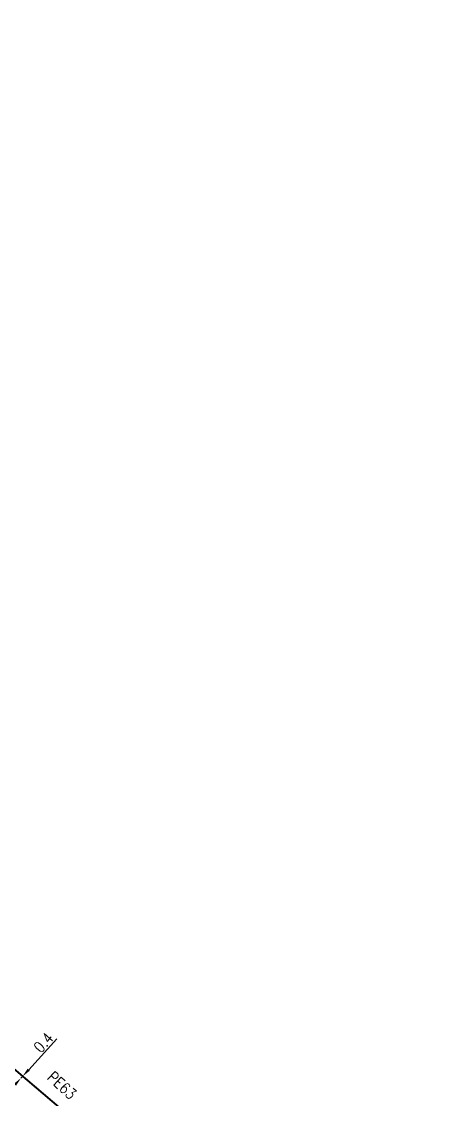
# Model space of a CAD drawing. Header units: millimetres. Extents: x 155997 to 157006, y 121209 to 122008.
# Drawn here: x 156372.4 to 156429.4, y 121591 to 121737 of the extents above; entities that cross this region are included whole.
import ezdxf

# ---------------------------------------------------------------- set-up
doc = ezdxf.new("R2010")
doc.units = ezdxf.units.MM
doc.linetypes.add('L_25_PE', pattern=[2000, 1000, 1000])
doc.layers.add('L_150', color=1, linetype='CONTINUOUS')
doc.styles.get("Standard").update_dxf_attribs({"font": 'romans.shx', "width": 0.85})
doc.dimstyles.get("Standard").update_dxf_attribs({"dimtxt": 1.5, "dimasz": 1.2, "dimexe": 0.625, "dimexo": 0.625, "dimgap": 0.25, "dimtad": 1, "dimdec": 1, "dimzin": 0, "dimdsep": 46, "dimtxsty": 'Standard', "dimcen": -0.5, "dimadec": 0, "dimazin": 0, "dimtfac": 1, "dimtdec": 1, "dimtmove": 0, "dimatfit": 3, "dimfxl": 0, "dimtolj": 1, "dimtzin": 0, "dimarcsym": 0})

# ---------------------------------------------------------------- blocks, each defined once
blk = doc.blocks.new('*D1356')
at = {"layer": 'L_150', "color": 0, "linetype": 'Continuous', "lineweight": -2, "ltscale": 0.5, "transparency": 16777216}
for p, q in [((156373.36, 121595.01), (156377.19, 121599.2)), ((156372.31, 121593.86), (156372.55, 121594.12)), ((156371.5, 121592.98), (156370.69, 121592.09))]:
    blk.add_line(p, q, dxfattribs=at)
at = {"layer": 'L_150', "color": 0, "linetype": 'Continuous', "ltscale": 0.5, "transparency": 16777216}
for points in [[(156373.21, 121595.14), (156373.51, 121594.87), (156372.55, 121594.12)], [(156371.36, 121593.11), (156371.65, 121592.84), (156372.31, 121593.86)]]:
    blk.add_solid(points, dxfattribs=at)
at = {"layer": 'L_150', "color": 0, "linetype": 'Continuous', "ltscale": 0.5, "transparency": 16777216, "insert": (156375.37, 121598.68), "char_height": 1.5, "attachment_point": 5, "rotation": 47.5732}
blk.add_mtext('\\A1;0.4', dxfattribs=at)

msp = doc.modelspace()

# ---------------------------------------------------------------- linework, layer by layer
at = {"layer": 'L_150', "linetype": 'L_25_PE', "ltscale": 0.5, "const_width": 0.25, "flags": 128}
msp.add_lwpolyline([(156500.17, 121558.4), (156499.94, 121558.93), (156494.82, 121569.29), (156492.41, 121573.93), (156491.69, 121575.66), (156490.54, 121577.43), (156489.3, 121578.22), (156487.98, 121578.57), (156486.59, 121578.29), (156486.27, 121579.13), (156484.57, 121583.58), (156483.35, 121586.38, 0.631645), (156481.15, 121586.24), (156476.86, 121575.4), (156470.01, 121558.91), (156469.4, 121557.61), (156467.37, 121554.17), (156465.25, 121552.15), (156462.92, 121550.94), (156459.28, 121550.74), (156456.65, 121551.14), (156453.81, 121552.27), (156452.2, 121553.16), (156450.58, 121555.79), (156414.24, 121571.03), (156392.11, 121580.3), (156384.87, 121583.63), (156372.55, 121594.12), (156372.55, 121594.12), (156372.55, 121594.12), (156364.71, 121600.86), (156357.79, 121604.74), (156353.38, 121607.88), (156352.86, 121608.08), (156351.66, 121608.54), (156349.87, 121610.03), (156341.19, 121620.03), (156339.04, 121623.77), (156336.83, 121628.11, -0.137324), (156336.4, 121630.25, 0.000707), (156336.54, 121632.17), (156337.55, 121637.99), (156341.81, 121662.24), (156342.11, 121664.11, -0.230086), (156343.11, 121665.53, 0.129786), (156344.26, 121667.98), (156344.26, 121667.98), (156344.52, 121669.26), (156345.71, 121674.59), (156346.17, 121676.67, 0.35368), (156345.96, 121677.1, -0.33791), (156344.89, 121679.09), (156345.06, 121681.25), (156352.16, 121722.77), (156359.64, 121756.82), (156360.94, 121762.8)], format="xyb", dxfattribs=at)

# ---------------------------------------------------------------- texts
at = {"layer": 'L_150', "linetype": 'Continuous', "width": 0.85}
msp.add_text('PE63', height=1.5, rotation=317.0468, dxfattribs=at).set_placement((156375.76, 121593.83))

# ---------------------------------------------------------------- dimensions: what is measured, and where the dimension line sits
at = {"layer": 'L_150', "linetype": 'Continuous', "ltscale": 0.5}
dim = msp.add_linear_dim(base=(156372.31, 121593.86), p1=(156372.55, 121594.12), p2=(156372.31, 121593.86), angle=47.5732, dimstyle='Standard', dxfattribs=at)
dim.commit()
dim.dimension.update_dxf_attribs({"geometry": '*D1356', "text_midpoint": (156376.1, 121598.01), "dimtype": 160})

doc.saveas('drawing.dxf')
